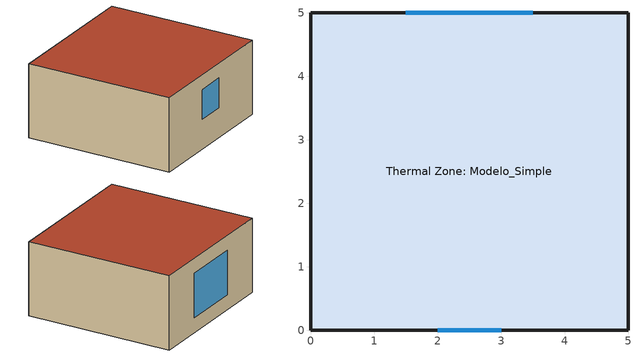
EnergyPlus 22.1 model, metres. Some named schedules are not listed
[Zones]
Thermal Zone: Modelo_Simple
 floor ground (Piso): 5,5 5,0 0,0 0,5 z0
 wall outside (Muros): 5,0 5,5 0,5 0,0 5,0 z0:2.5
 window (Ventana): 3.5,5 1.5,5 z0.5:2; 2,0 3,0 z1:2
 roof outside (Techo): 5,0 5,5 0,5 0,0 z2.5
[Building]
Building 1: Loads convergence tolerance value=0.04; Maximum number of warmup days=25; Minimum number of warmup days=3; North axis=0; Solar distribution=FullInteriorAndExteriorWithReflections; Temperature convergence tolerance value=0.4; Terrain=City
[Site:Location]
Mendoza: Elevation=676; Latitude=-32.895; Longitude=-68.872; Time zone=-3
[Construction]
Internal Mass: Ladrillo
Muros: Rev_ext, Poliestireno_5cm, Ladrillo, Rev_int
Piso: Contrapiso, Piso_Madera
Techo: Membrana_Gtxt, Poliestireno_5cm, Poliestireno_5cm, LosaHA
Ventana: Clear 3mm, aire_ventana, Clear 3mm
Ventana_Sombra: Window Material Blind 1, Clear 3mm, aire_ventana, Clear 3mm
[Material]
Name | Conductivity | Density | Roughness | Solar absorptance | Specific heat | Thermal absorptance | Thickness | Visible absorptance
Contrapiso | 1.16 | 2000 | Rough | 0.3 | 1000 | 0.93 | 0.02 | 0.7
Ladrillo | 0.91 | 1800 | MediumRough | 0.3 | 880 | 0.9 | 0.16 | 0.3
LosaHA | 1.16 | 2000 | Rough | 0.3 | 1000 | 0.93 | 0.18 | 0.7
Membrana_Gtxt | 0.17 | 1200 | Smooth | 0.3 | 1670 | 0.9 | 0.005 | 0.7
Piso_Madera | 0.34 | 1200 | MediumSmooth | 0.7 | 1380 | 0.9 | 0.02 | 0.7
Poliestireno_5cm | 0.035 | 20 | VerySmooth | 0.3 | 1674 | 0.9 | 0.05 | 0.3
Rev_ext | 1.16 | 1900 | Rough | 0.3 | 1050 | 0.93 | 0.025 | 0.7
Rev_int | 0.93 | 1900 | Rough | 0.3 | 1050 | 0.93 | 0.025 | 0.7
[WindowMaterial:Blind]
Window Material Blind 1: Back side slat beam solar reflectance=0.7; Back side slat beam visible reflectance=0.5; Back side slat diffuse solar reflectance=0.7; Back side slat diffuse visible reflectance=0.5; Back side slat infrared hemispherical emissivity=0.9; Blind bottom opening multiplier=0.5; Blind left side opening multiplier=0; Blind right side opening multiplier=0; Blind to glass distance=0.05; Blind top opening multiplier=0.5; Front side slat beam solar reflectance=0.7; Front side slat beam visible reflectance=0.5; Front side slat diffuse solar reflectance=0.7; Front side slat diffuse visible reflectance=0.5; Front side slat infrared hemispherical emissivity=0.9; Maximum slat angle=180; Minimum slat angle=0; Slat angle=45; Slat beam solar transmittance=0; Slat beam visible transmittance=0; Slat conductivity=0.1; Slat diffuse solar transmittance=0; Slat diffuse visible transmittance=0; Slat infrared hemispherical transmittance=0; Slat orientation=Horizontal; Slat separation=0.01875; Slat thickness=0.001; Slat width=0.025
[WindowMaterial:Gas]
aire_ventana: Gas type=Air; Thickness=0.012
[WindowMaterial:Glazing]
Clear 3mm: Back side infrared hemispherical emissivity=0.84; Back side solar reflectance at normal incidence=0; Back side visible reflectance at normal incidence=0; Conductivity=0.9; Dirt correction factor for solar and visible transmittance=1; Front side infrared hemispherical emissivity=0.84; Front side solar reflectance at normal incidence=0.075; Front side visible reflectance at normal incidence=0.081; Infrared transmittance at normal incidence=0; Optical data type=SpectralAverage; Solar diffusing=No; Solar transmittance at normal incidence=0.837; Thickness=0.003; Visible transmittance at normal incidence=0.898
[InternalMass]
internal_mass: Zone or zonelist=Thermal Zone: Modelo_Simple; Construction=Internal Mass; Surface area=5
[People]
People: Activity level schedule=Activity_person; Air velocity schedule=Air_velocity; Carbon dioxide generation rate=3.82e-08; Clothing insulation calculation method=DynamicClothingModelASHRAE55; Enable ashrae 55 comfort warnings=No; Fraction radiant=0.3; Mean radiant temperature calculation type=SurfaceWeighted; Number of people=1; Number of people calculation method=People; Number of people schedule=number_people; Sensible heat fraction=Autocalculate; Surface name angle factor list=MURO_NORTE; Thermal comfort model 1 type=Fanger; Work efficiency schedule=Work Efficiency; Zone or zonelist or space or spacelist=Thermal Zone: Modelo_Simple
[ThermostatSetpoint:DualSetpoint]
Dual_temp_sp: Cooling setpoint temperature schedule=Control_R; Heating setpoint temperature schedule=Control_C
[WindowShadingControl]
ShadingControl: Zone=Thermal Zone: Modelo_Simple; Construction with shading=Ventana_Sombra; Fenestration surface name 1=Zn001:Wall001:Win001; Glare control is active=No; Multiple surface control type=Sequential; Schedule=Shadow_Control; Shading control is scheduled=Yes; Shading control type=OnIfScheduleAllows; Shading type=ExteriorBlind; Type of slat angle control for blinds=FixedSlatAngle
[Zone]
Thermal Zone: Modelo_Simple
[ZoneControl:Thermostat]
Termostato: Zone or zonelist=Thermal Zone: Modelo_Simple; Control 1=Dual_temp_sp; Control type schedule=ZONE CONTROL TYPE SCHED
[Zone equipment]
Thermal Zone: Modelo_Simple: Refrigeracion, Calefaccion
[ZoneHVAC:IdealLoadsAirSystem] Cooling limit=LimitCapacity; Dehumidification control type=ConstantSupplyHumidityRatio; Heating limit=LimitCapacity; Humidification control type=ConstantSupplyHumidityRatio; Maximum heating supply air humidity ratio=0.0156; Maximum heating supply air temperature=50; Maximum sensible heating capacity=1000; Maximum total cooling capacity=1000; Minimum cooling supply air humidity ratio=0.0077; Minimum cooling supply air temperature=0
Calefaccion; Refrigeracion
[ZoneInfiltration:DesignFlowRate]
Infiltraciones: Zone or zonelist=Thermal Zone: Modelo_Simple; Air changes per hour=2; Constant term coefficient=1; Design flow rate calculation method=AirChanges/Hour; Schedule=Always On
[Schedule:Compact]
Activity_person: Through: 12/31, For: Alldays, Until: 7:00, 72, Until 21:00, 126, Until 24:00, 72
Air_velocity: Through: 12/31, For: Alldays, Until: 7:00, 0.7, Until 15:00, 0, Until 19:00, 0.5, Until 24:00, 0.7
Always On; number_people: Through: 12/31, For: Alldays, Until: 24:00, 1
Work Efficiency: Through: 12/31, For: Alldays, Until: 24:00, 0
ZONE CONTROL TYPE SCHED: Through: 3/31, For: Alldays, Until: 24:00, 4, Through: 9/30, For: Alldays, Until: 24:00, 4, Through: 12/31, For: Alldays, Until: 24:00, 4
[Schedule:File] Adjust schedule for daylight savings=Yes; Column number=2; Column separator=Comma; Interpolate to timestep=No; Minutes per item=3; Number of hours of data=8760; Rows to skip at top=1
Name | File
Control_C | C:\Users\grhen\Documents\GitHub\EP_RLlib\EP_IDF_Configuration\Control_C.csv
Control_R | C:\Users\grhen\Documents\GitHub\EP_RLlib\EP_IDF_Configuration\Control_R.csv
Shadow_Control | C:\Users\grhen\Documents\GitHub\EP_RLlib\EP_IDF_Configuration\RL_Control_Sch_0.csv
[AirflowNetwork:MultiZone:Component:SimpleOpening]
SimpleOpening: Air mass flow coefficient when opening is closed=0.001; Air mass flow exponent when opening is closed=0.65; Discharge coefficient=1; Minimum density difference for two way flow=0.0001
[AirflowNetwork:MultiZone:Surface] Equivalent rectangle aspect ratio=1; Equivalent rectangle method=PolygonHeight; Indoor and outdoor enthalpy difference upper limit for minimum venting open factor=300000; Indoor and outdoor temperature difference upper limit for minimum venting open factor=100; Leakage component=SimpleOpening; Ventilation control mode=Constant; Window door opening factor or crack factor=1
Name | Surface | Venting availability schedule
AirflowNetwork:MultiZone:Surface 1 | Zn001:Wall001:Win001 | VentN_Control
AirflowNetwork:MultiZone:Surface 2 | Zn001:Wall002:Win001 | VentS_Control
[AirflowNetwork:MultiZone:Zone]
AirflowNetwork:MultiZone:Zone 1: Zone=Thermal Zone: Modelo_Simple; Facade width=10; Indoor and outdoor enthalpy difference upper limit for minimum venting open factor=300000; Indoor and outdoor temperature difference upper limit for minimum venting open factor=100; Single sided wind pressure coefficient algorithm=Standard; Ventilation control mode=Constant
[AirflowNetwork:SimulationControl]
Flujo_Control: Absolute airflow convergence tolerance=1e-06; Airflownetwork control=NoMultizoneOrDistribution; Building type=LowRise; Convergence acceleration limit=-0.5; Height dependence of external node temperature=No; Initialization type=ZeroNodePressures; Maximum number of iterations=500; Ratio of building width along short axis to width along long axis=1; Relative airflow convergence tolerance=0.0001; Solver=SkylineLU; Wind pressure coefficient type=SurfaceAverageCalculation
